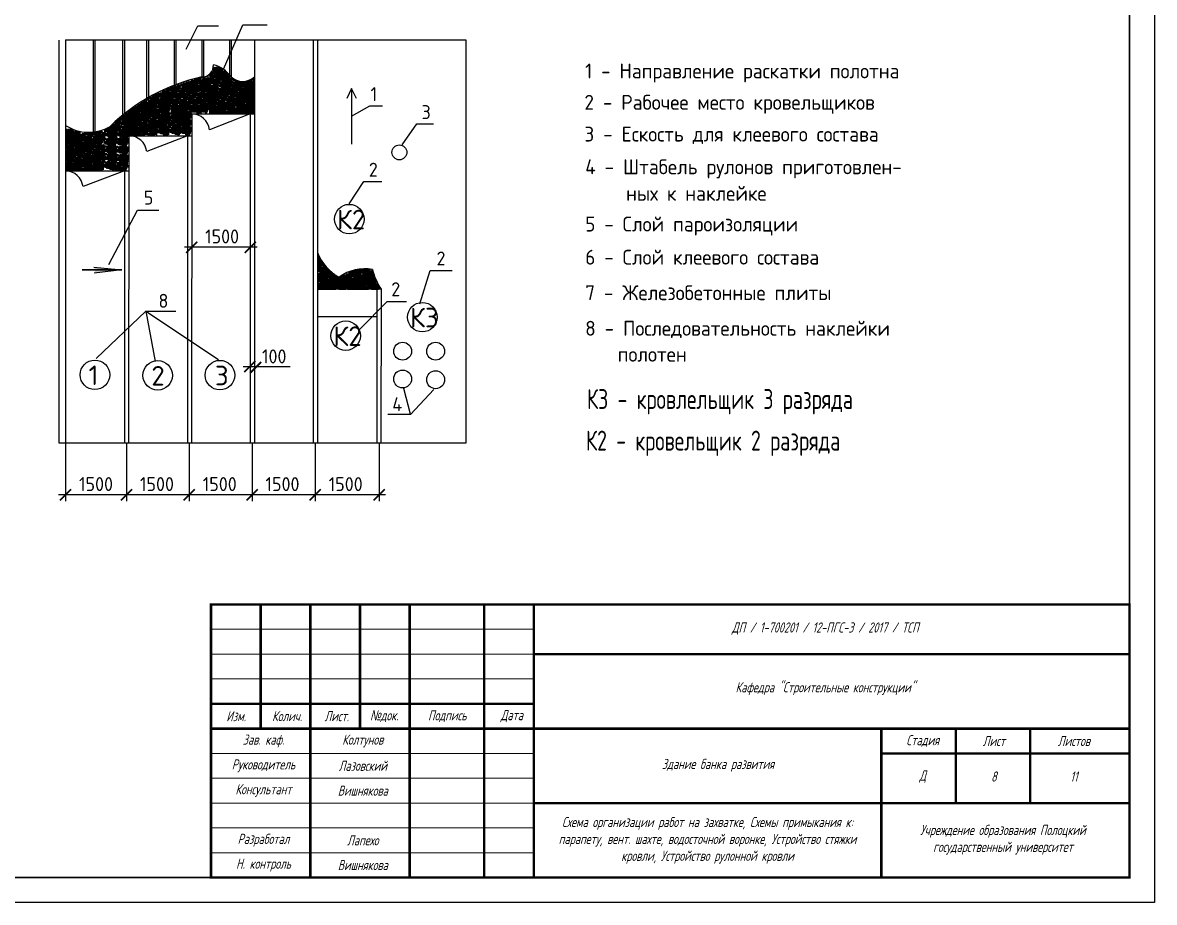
# Model space of a CAD drawing. Header units: millimetres. Extents: x 5763 to 12018931, y 39842 to 3600577.
# Drawn here: x 536422 to 582010, y 334201 to 369644 of the extents above; entities that cross this region are included whole.
import ezdxf

# ---------------------------------------------------------------- set-up
doc = ezdxf.new("R2010")
doc.units = ezdxf.units.MM
doc.linetypes.add('ACAD_ISO03W100', pattern=[30, 12, -18])
doc.linetypes.add('ACAD_ISO04W100', pattern=[30, 24, -3, 0, -3])
for name, color, linetype, lineweight in [('0.1 mm ISO', 7, 'Continuous', 9), ('0.4', 7, 'Continuous', 40), ('0.5 mm ISO', 7, 'Continuous', 50), ('МАР 0.8', 7, 'Continuous', 80), ('Оси', 7, 'ACAD_ISO04W100', 15), ('Основная', 7, 'Continuous', 30), ('Основной', 7, 'Continuous', 35)]:
    doc.layers.add(name, color=color, linetype=linetype, lineweight=lineweight)
for name, color, linetype in [('A0-07', 3, 'Continuous'), ('KONTUR', 7, 'Continuous'), ('надколонник', 7, 'Continuous'), ('Размеры', 7, 'Continuous')]:
    doc.layers.add(name, color=color, linetype=linetype)
doc.styles.add('3', font='isocpeur.ttf', dxfattribs={"height": 7})
doc.styles.get("Standard").update_dxf_attribs({"font": 'romans.shx', "width": 0.7, "oblique": 15, "height": 500})
doc.styles.add('style1', font='romans.shx', dxfattribs={"width": 0.7})

msp = doc.modelspace()

# ---------------------------------------------------------------- hatches: boundary and pattern name
h = msp.add_hatch()
h.set_pattern_fill('AR-RROOF', scale=2.25, style=0)
h.set_pattern_definition([(0, (-152279.043, 410104.92), (125.73, 57.15), [857.25, -114.3, 285.75, -57.15]), (0, (-152203.03, 410133.5), (-57.15, 76.0095), [171.45, -18.8595, 342.9, -42.8625]), (0, (-152250.47, 410153.5), (297.18, 38.2905), [457.2, -80.01, 228.6, -57.15])])
h.paths.add_polyline_path([(544647.20653, 367559.67182), (543359.8387, 367394.3341), (543339.95683, 367021.45756), (544374.95698, 367063.20434), (544545.95653, 367035.42182), (544772.61828, 367017.42192), (544878.95683, 367195.17219), (544865.45683, 367309.92219), (545061.20653, 367291.92182)])
h = msp.add_hatch()
h.set_pattern_fill('AR-RROOF', scale=2.25, style=0)
h.set_pattern_definition([(0, (-152559.35, 410379.42), (125.73, 57.15), [857.25, -114.3, 285.75, -57.15]), (0, (-152483.34, 410408), (-57.15, 76.0095), [171.45, -18.8595, 342.9, -42.8625]), (0, (-152530.778, 410428), (297.18, 38.2905), [457.2, -80.01, 228.6, -57.15])])
h.paths.add_polyline_path([(544456.61106, 367781.56884), (544066.33837, 367680.86046), (543915.95653, 367503.42182), (544094.64758, 367337.70434), (544094.64758, 367435.84192), (544492.30889, 367291.92192), (544598.64743, 367469.67219), (544784.45653, 367480.92182), (544464.302, 367778.77479)])
h = msp.add_hatch()
h.set_pattern_fill('AR-RROOF', scale=2.25, style=0)
h.set_pattern_definition([(0, (-152514.35, 410680.92), (125.73, 57.15), [857.25, -114.3, 285.75, -57.15]), (0, (-152438.34, 410709.5), (-57.15, 76.0095), [171.45, -18.8595, 342.9, -42.8625]), (0, (-152485.778, 410729.5), (297.18, 38.2905), [457.2, -80.01, 228.6, -57.15])])
h.paths.add_polyline_path([(544360.14743, 367840.92183), (544105.2429, 367873.39096), (544091.4565, 367609.48355), (544139.64758, 367586.67183), (544139.64758, 367584.42183), (544409.64743, 367593.42155), (544416.39743, 367775.67183), (544411.89743, 367827.42183), (544398.39743, 367829.67183)])
h = msp.add_hatch()
h.set_pattern_fill('AR-RROOF', scale=2.25, style=0)
h.set_pattern_definition([(0, (-154539.35, 409751.67), (125.73, 57.15), [857.25, -114.3, 285.75, -57.15]), (0, (-154463.34, 409780.25), (-57.15, 76.0095), [171.45, -18.8595, 342.9, -42.8625]), (0, (-154510.778, 409800.25), (297.18, 38.2905), [457.2, -80.01, 228.6, -57.15])])
h.paths.add_polyline_path([(542397.20653, 367048.92182), (542080.2429, 366944.14096), (542066.4565, 366680.23355), (542114.64758, 366657.42183), (542114.64758, 366655.17183), (542384.64743, 366664.17155), (542391.39743, 366846.42183), (542386.89743, 366898.17183), (542373.39743, 366900.42183)])
h = msp.add_hatch()
h.set_pattern_fill('AR-RROOF', scale=2.25, style=0)
h.set_pattern_definition([(0, (-153224.043, 409083.42), (125.73, 57.15), [857.25, -114.3, 285.75, -57.15]), (0, (-153148.03, 409112), (-57.15, 76.0095), [171.45, -18.8595, 342.9, -42.8625]), (0, (-153195.47, 409132), (297.18, 38.2905), [457.2, -80.01, 228.6, -57.15])])
h.paths.add_polyline_path([(543921.19309, 367074.06298), (542394.95683, 367071.88681), (542394.95683, 365999.95756), (543429.95698, 366041.70434), (543429.95698, 366139.84192), (543827.61828, 365995.92192), (543933.95683, 366173.67219), (543920.45683, 366288.42219), (543974.45683, 366472.92219)])
h = msp.add_hatch()
h.set_pattern_fill('AR-RROOF', scale=2.25, style=0)
h.set_pattern_definition([(0, (-153571.85, 410127.42), (125.73, 57.15), [857.25, -114.3, 285.75, -57.15]), (0, (-153495.84, 410156), (-57.15, 76.0095), [171.45, -18.8595, 342.9, -42.8625]), (0, (-153543.278, 410176), (297.18, 38.2905), [457.2, -80.01, 228.6, -57.15])])
h.paths.add_polyline_path([(543360.20653, 367372.92182), (542448.95653, 367071.42182), (543033.9565, 367055.98355), (543082.14758, 367033.17183), (543082.14758, 367030.92183), (543352.14743, 367039.92155), (543358.89743, 367222.17183), (543354.39743, 367273.92183), (543340.89743, 367276.17183)])
h = msp.add_hatch()
h.set_pattern_fill('AR-RROOF', scale=2.25, style=0)
h.set_pattern_definition([(0, (-151680.543, 409051.92), (125.73, 57.15), [857.25, -114.3, 285.75, -57.15]), (0, (-151604.53, 409080.5), (-57.15, 76.0095), [171.45, -18.8595, 342.9, -42.8625]), (0, (-151651.97, 409100.5), (297.18, 38.2905), [457.2, -80.01, 228.6, -57.15])])
h.paths.add_polyline_path([(545464.69309, 367042.56298), (543938.45683, 367040.38681), (543938.45683, 365968.45756), (544973.45698, 366010.20434), (545133.20653, 365991.42182), (545371.11828, 365964.42192), (545477.45683, 366142.17219), (545463.95683, 366256.92219), (545517.95683, 366441.42219)])
h = msp.add_hatch()
h.set_pattern_fill('AR-RROOF', scale=2.25, style=0)
h.set_pattern_definition([(0, (-151814.6, 409996.92), (125.73, 57.15), [857.25, -114.3, 285.75, -57.15]), (0, (-151738.59, 410025.5), (-57.15, 76.0095), [171.45, -18.8595, 342.9, -42.8625]), (0, (-151786.028, 410045.5), (297.18, 38.2905), [457.2, -80.01, 228.6, -57.15])])
h.paths.add_polyline_path([(545328.9565, 367256.46623), (544811.08837, 367298.36046), (544791.2065, 366925.48392), (544839.39758, 366955.20434), (544839.39758, 367053.34192), (545237.05889, 366909.42192), (545343.39743, 367087.17219), (545329.89743, 367201.92219), (545336.64743, 367253.67219)])
h = msp.add_hatch()
h.set_pattern_fill('AR-RROOF', scale=2.25, style=0)
h.set_pattern_definition([(0, (-151290.35, 410102.67), (125.73, 57.15), [857.25, -114.3, 285.75, -57.15]), (0, (-151214.34, 410131.25), (-57.15, 76.0095), [171.45, -18.8595, 342.9, -42.8625]), (0, (-151261.778, 410151.25), (297.18, 38.2905), [457.2, -80.01, 228.6, -57.15])])
h.paths.add_polyline_path([(545584.14743, 367262.67183), (545329.2429, 367295.14096), (545315.4565, 367031.23355), (545363.64758, 367008.42183), (545363.64758, 367006.17183), (545633.64743, 367015.17155), (545640.39743, 367197.42183), (545635.89743, 367249.17183), (545622.39743, 367251.42183)])
h = msp.add_hatch()
h.set_pattern_fill('AR-RROOF', scale=2.25, style=0)
h.set_pattern_definition([(0, (-151173.35, 409877.67), (125.73, 57.15), [857.25, -114.3, 285.75, -57.15]), (0, (-151097.34, 409906.25), (-57.15, 76.0095), [171.45, -18.8595, 342.9, -42.8625]), (0, (-151144.778, 409926.25), (297.18, 38.2905), [457.2, -80.01, 228.6, -57.15])])
h.paths.add_polyline_path([(545701.14743, 367037.67183), (545446.2429, 367070.14096), (545432.4565, 366806.23355), (545480.64758, 366783.42183), (545480.64758, 366781.17183), (545750.64743, 366790.17155), (545757.39743, 366972.42183), (545752.89743, 367024.17183), (545739.39743, 367026.42183)])
h = msp.add_hatch()
h.set_pattern_fill('AR-RROOF', scale=2.25, style=0)
h.set_pattern_definition([(0, (-151009.1, 410122.92), (125.73, 57.15), [857.25, -114.3, 285.75, -57.15]), (0, (-150933.09, 410151.5), (-57.15, 76.0095), [171.45, -18.8595, 342.9, -42.8625]), (0, (-150980.528, 410171.5), (297.18, 38.2905), [457.2, -80.01, 228.6, -57.15])])
h.paths.add_polyline_path([(545721.58153, 367423.54682), (545497.70653, 367291.92182), (545655.20653, 367129.92182), (545644.89758, 367028.67183), (545644.89758, 367026.42183), (545748.58153, 367034.29668), (545755.33153, 367216.54695), (545756.45653, 367262.67182), (545759.83153, 367412.29682)])
h = msp.add_hatch()
h.set_pattern_fill('AR-RROOF', scale=2.25, style=0)
h.set_pattern_definition([(0, (-155581.1, 409182.42), (125.73, 57.15), [857.25, -114.3, 285.75, -57.15]), (0, (-155505.09, 409211), (-57.15, 76.0095), [171.45, -18.8595, 342.9, -42.8625]), (0, (-155552.528, 409231), (297.18, 38.2905), [457.2, -80.01, 228.6, -57.15])])
h.paths.add_polyline_path([(540810.95653, 366171.42182), (541024.7065, 366110.98355), (541072.89758, 366088.17183), (541072.89758, 366085.92183), (541342.89743, 366094.92155), (541349.64743, 366277.17183), (541345.14743, 366328.92183), (541535.45653, 366639.42182)])
h = msp.add_hatch()
h.set_pattern_fill('AR-RROOF', scale=2.25, style=0)
h.set_pattern_definition([(0, (-155077.1, 409488.42), (125.73, 57.15), [857.25, -114.3, 285.75, -57.15]), (0, (-155001.09, 409517), (-57.15, 76.0095), [171.45, -18.8595, 342.9, -42.8625]), (0, (-155048.528, 409537), (297.18, 38.2905), [457.2, -80.01, 228.6, -57.15])])
h.paths.add_polyline_path([(542086.70653, 366911.67182), (541481.59973, 366620.62552), (541467.81333, 366356.71811), (541576.89758, 366394.17183), (541576.89758, 366391.92183), (541846.89743, 366400.92155), (541853.64743, 366583.17183), (541849.14743, 366634.92183), (542059.70653, 366722.67182)])
h = msp.add_hatch()
h.set_pattern_fill('AR-RROOF', scale=2.25, style=0)
h.set_pattern_definition([(0, (-154750.85, 409418.67), (125.73, 57.15), [857.25, -114.3, 285.75, -57.15]), (0, (-154674.84, 409447.25), (-57.15, 76.0095), [171.45, -18.8595, 342.9, -42.8625]), (0, (-154722.278, 409467.25), (297.18, 38.2905), [457.2, -80.01, 228.6, -57.15])])
h.paths.add_polyline_path([(542392.7065, 366678.21623), (541874.83837, 366720.11046), (541854.9565, 366347.23392), (541903.14758, 366376.95434), (541903.14758, 366475.09192), (542385.95653, 366245.67182), (542407.14743, 366508.92219), (542393.64743, 366623.67219), (542400.39743, 366675.42219)])
h = msp.add_hatch()
h.set_pattern_fill('AR-RROOF', scale=2.25, style=0)
h.set_pattern_definition([(0, (-151168.85, 409486.17), (125.73, 57.15), [857.25, -114.3, 285.75, -57.15]), (0, (-151092.84, 409514.75), (-57.15, 76.0095), [171.45, -18.8595, 342.9, -42.8625]), (0, (-151140.278, 409534.75), (297.18, 38.2905), [457.2, -80.01, 228.6, -57.15])])
h.paths.add_polyline_path([(545705.64743, 366646.17183), (545450.7429, 366678.64096), (545436.9565, 366414.73355), (545485.14758, 366391.92183), (545485.14758, 366389.67183), (545755.14743, 366398.67155), (545761.89743, 366580.92183), (545757.39743, 366632.67183), (545743.89743, 366634.92183)])
h = msp.add_hatch()
h.set_pattern_fill('AR-RROOF', scale=2.25, style=0)
h.set_pattern_definition([(0, (-151164.35, 409657.17), (125.73, 57.15), [857.25, -114.3, 285.75, -57.15]), (0, (-151088.34, 409685.75), (-57.15, 76.0095), [171.45, -18.8595, 342.9, -42.8625]), (0, (-151135.778, 409705.75), (297.18, 38.2905), [457.2, -80.01, 228.6, -57.15])])
h.paths.add_polyline_path([(545710.14743, 366817.17183), (545455.2429, 366849.64096), (545441.4565, 366585.73355), (545489.64758, 366562.92183), (545489.64758, 366560.67183), (545759.64743, 366569.67155), (545766.39743, 366751.92183), (545761.89743, 366803.67183), (545748.39743, 366805.92183)])
h = msp.add_hatch()
h.set_pattern_fill('AR-RROOF', scale=2.25, style=0)
h.set_pattern_definition([(0, (-156089.6, 408833.67), (125.73, 57.15), [857.25, -114.3, 285.75, -57.15]), (0, (-156013.59, 408862.25), (-57.15, 76.0095), [171.45, -18.8595, 342.9, -42.8625]), (0, (-156061.028, 408882.25), (297.18, 38.2905), [457.2, -80.01, 228.6, -57.15])])
h.paths.add_polyline_path([(540792.95653, 366146.67182), (540513.95653, 365939.67182), (540516.2065, 365762.23355), (540564.39758, 365739.42183), (540564.39758, 365737.17183), (540834.39743, 365746.17155), (540841.14743, 365928.42183), (540772.70653, 366085.92182), (540823.14743, 365982.42183)])
h = msp.add_hatch()
h.set_pattern_fill('AR-RROOF', scale=2.25, style=0)
h.set_pattern_definition([(0, (-154819.293, 408174.42), (125.73, 57.15), [857.25, -114.3, 285.75, -57.15]), (0, (-154743.28, 408203), (-57.15, 76.0095), [171.45, -18.8595, 342.9, -42.8625]), (0, (-154790.72, 408223), (297.18, 38.2905), [457.2, -80.01, 228.6, -57.15])])
h.paths.add_polyline_path([(542325.94309, 366165.06298), (540799.70683, 366162.88681), (540799.70683, 365090.95756), (541834.70698, 365132.70434), (541834.70698, 365230.84192), (542232.36828, 365086.92192), (542338.70683, 365264.67219), (542325.20683, 365379.42219), (542379.20683, 365563.92219)])
h = msp.add_hatch()
h.set_pattern_fill('AR-RROOF', scale=2.25, style=0)
h.set_pattern_definition([(0, (-155374.1, 409141.92), (125.73, 57.15), [857.25, -114.3, 285.75, -57.15]), (0, (-155298.09, 409170.5), (-57.15, 76.0095), [171.45, -18.8595, 342.9, -42.8625]), (0, (-155345.528, 409190.5), (297.18, 38.2905), [457.2, -80.01, 228.6, -57.15])])
h.paths.add_polyline_path([(541769.4565, 366401.46623), (541251.58837, 366443.36046), (541231.7065, 366070.48392), (541279.89758, 366100.20434), (541279.89758, 366198.34192), (541677.55889, 366054.42192), (541783.89743, 366232.17219), (541770.39743, 366346.92219), (541777.14743, 366398.67219)])
h = msp.add_hatch()
h.set_pattern_fill('AR-RROOF', scale=2.25, style=0)
h.set_pattern_definition([(0, (-154845.35, 409159.92), (125.73, 57.15), [857.25, -114.3, 285.75, -57.15]), (0, (-154769.34, 409188.5), (-57.15, 76.0095), [171.45, -18.8595, 342.9, -42.8625]), (0, (-154816.778, 409208.5), (297.18, 38.2905), [457.2, -80.01, 228.6, -57.15])])
h.paths.add_polyline_path([(542298.2065, 366419.46623), (541780.33837, 366461.36046), (541760.4565, 366088.48392), (541808.64758, 366118.20434), (541808.64758, 366216.34192), (542206.30889, 366072.42192), (542388.20653, 366148.92182), (542299.14743, 366364.92219), (542305.89743, 366416.67219)])
h = msp.add_hatch()
h.set_pattern_fill('AR-RROOF', scale=2.25, style=0)
h.set_pattern_definition([(0, (-153466.1, 409040.67), (125.73, 57.15), [857.25, -114.3, 285.75, -57.15]), (0, (-153390.09, 409069.25), (-57.15, 76.0095), [171.45, -18.8595, 342.9, -42.8625]), (0, (-153437.528, 409089.25), (297.18, 38.2905), [457.2, -80.01, 228.6, -57.15])])
h.paths.add_polyline_path([(543677.4565, 366300.21623), (543159.58837, 366342.11046), (543139.7065, 365969.23392), (543187.89758, 365998.95434), (543187.89758, 366097.09192), (543585.55889, 365953.17192), (543691.89743, 366130.92219), (543678.39743, 366245.67219), (543685.14743, 366297.42219)])
h = msp.add_hatch()
h.set_pattern_fill('AR-RROOF', scale=2.25, style=0)
h.set_pattern_definition([(0, (-151175.6, 409065.42), (125.73, 57.15), [857.25, -114.3, 285.75, -57.15]), (0, (-151099.59, 409094), (-57.15, 76.0095), [171.45, -18.8595, 342.9, -42.8625]), (0, (-151147.028, 409114), (297.18, 38.2905), [457.2, -80.01, 228.6, -57.15])])
h.paths.add_polyline_path([(545698.89743, 366225.42183), (545443.9929, 366257.89096), (545430.2065, 365993.98355), (545478.39758, 365971.17183), (545478.39758, 365968.92183), (545748.39743, 365977.92155), (545755.14743, 366160.17183), (545750.64743, 366211.92183), (545737.14743, 366214.17183)])
h = msp.add_hatch()
h.set_pattern_fill('AR-RROOF', scale=2.25, style=0)
h.set_pattern_definition([(0, (-151171.1, 409256.67), (125.73, 57.15), [857.25, -114.3, 285.75, -57.15]), (0, (-151095.09, 409285.25), (-57.15, 76.0095), [171.45, -18.8595, 342.9, -42.8625]), (0, (-151142.528, 409305.25), (297.18, 38.2905), [457.2, -80.01, 228.6, -57.15])])
h.paths.add_polyline_path([(545703.39743, 366416.67183), (545448.4929, 366449.14096), (545434.7065, 366185.23355), (545482.89758, 366162.42183), (545482.89758, 366160.17183), (545752.89743, 366169.17155), (545759.64743, 366351.42183), (545755.14743, 366403.17183), (545741.64743, 366405.42183)])
h = msp.add_hatch()
h.set_pattern_fill('AR-RROOF', scale=2.25, style=0)
h.set_pattern_definition([(0, (-156589.1, 408397.17), (125.73, 57.15), [857.25, -114.3, 285.75, -57.15]), (0, (-156513.09, 408425.75), (-57.15, 76.0095), [171.45, -18.8595, 342.9, -42.8625]), (0, (-156560.528, 408445.75), (297.18, 38.2905), [457.2, -80.01, 228.6, -57.15])])
h.paths.add_polyline_path([(540331.70653, 365797.92182), (539994.20653, 365496.42182), (540016.7065, 365325.73355), (540064.89758, 365302.92183), (540064.89758, 365300.67183), (540334.89743, 365309.67155), (540341.64743, 365491.92183), (540337.14743, 365543.67183), (540323.64743, 365545.92183)])
h = msp.add_hatch()
h.set_pattern_fill('AR-RROOF', scale=2.25, style=0)
h.set_pattern_definition([(0, (-156285.35, 408496.17), (125.73, 57.15), [857.25, -114.3, 285.75, -57.15]), (0, (-156209.34, 408524.75), (-57.15, 76.0095), [171.45, -18.8595, 342.9, -42.8625]), (0, (-156256.778, 408544.75), (297.18, 38.2905), [457.2, -80.01, 228.6, -57.15])])
h.paths.add_polyline_path([(540529.70653, 365955.42182), (540340.33837, 365797.61046), (540320.4565, 365424.73392), (540368.64758, 365454.45434), (540368.64758, 365552.59192), (540766.30889, 365408.67192), (540872.64743, 365586.42219), (540859.14743, 365701.17219), (540865.89743, 365752.92219)])
h = msp.add_hatch()
h.set_pattern_fill('AR-RROOF', scale=2.25, style=0)
h.set_pattern_definition([(0, (-154321.1, 408462.42), (125.73, 57.15), [857.25, -114.3, 285.75, -57.15]), (0, (-154245.09, 408491), (-57.15, 76.0095), [171.45, -18.8595, 342.9, -42.8625]), (0, (-154292.528, 408511), (297.18, 38.2905), [457.2, -80.01, 228.6, -57.15])])
h.paths.add_polyline_path([(542822.4565, 365721.96623), (542304.58837, 365763.86046), (542284.7065, 365390.98392), (542332.89758, 365420.70434), (542332.89758, 365518.84192), (542730.55889, 365374.92192), (542836.89743, 365552.67219), (542823.39743, 365667.42219), (542830.14743, 365719.17219)])
h = msp.add_hatch()
h.set_pattern_fill('AR-RROOF', scale=2.25, style=0)
h.set_pattern_definition([(0, (-154307.6, 408734.67), (125.73, 57.15), [857.25, -114.3, 285.75, -57.15]), (0, (-154231.59, 408763.25), (-57.15, 76.0095), [171.45, -18.8595, 342.9, -42.8625]), (0, (-154279.028, 408783.25), (297.18, 38.2905), [457.2, -80.01, 228.6, -57.15])])
h.paths.add_polyline_path([(542835.9565, 365994.21623), (542318.08837, 366036.11046), (542298.2065, 365663.23392), (542346.39758, 365692.95434), (542346.39758, 365791.09192), (542744.05889, 365647.17192), (542850.39743, 365824.92219), (542836.89743, 365939.67219), (542843.64743, 365991.42219)])
h = msp.add_hatch()
h.set_pattern_fill('AR-RROOF', scale=2.25, style=0)
h.set_pattern_definition([(0, (-153931.85, 408743.67), (125.73, 57.15), [857.25, -114.3, 285.75, -57.15]), (0, (-153855.84, 408772.25), (-57.15, 76.0095), [171.45, -18.8595, 342.9, -42.8625]), (0, (-153903.278, 408792.25), (297.18, 38.2905), [457.2, -80.01, 228.6, -57.15])])
h.paths.add_polyline_path([(543211.7065, 366003.21623), (542693.83837, 366045.11046), (542673.9565, 365672.23392), (542722.14758, 365701.95434), (542722.14758, 365800.09192), (543119.80889, 365656.17192), (543226.14743, 365833.92219), (543212.64743, 365948.67219), (543219.39743, 366000.42219)])
h = msp.add_hatch()
h.set_pattern_fill('AR-RROOF', scale=2.25, style=0)
h.set_pattern_definition([(0, (-153931.85, 408457.92), (125.73, 57.15), [857.25, -114.3, 285.75, -57.15]), (0, (-153855.84, 408486.5), (-57.15, 76.0095), [171.45, -18.8595, 342.9, -42.8625]), (0, (-153903.278, 408506.5), (297.18, 38.2905), [457.2, -80.01, 228.6, -57.15])])
h.paths.add_polyline_path([(543211.7065, 365717.46623), (542693.83837, 365759.36046), (542673.9565, 365386.48392), (542722.14758, 365416.20434), (542722.14758, 365514.34192), (543119.80889, 365370.42192), (543226.14743, 365548.17219), (543212.64743, 365662.92219), (543219.39743, 365714.67219)])
h = msp.add_hatch()
h.set_pattern_fill('AR-RROOF', scale=2.25, style=0)
h.set_pattern_definition([(0, (-158456.6, 408192.42), (125.73, 57.15), [857.25, -114.3, 285.75, -57.15]), (0, (-158380.59, 408221), (-57.15, 76.0095), [171.45, -18.8595, 342.9, -42.8625]), (0, (-158428.028, 408241), (297.18, 38.2905), [457.2, -80.01, 228.6, -57.15])])
h.paths.add_polyline_path([(538417.89743, 365352.42183), (538162.9929, 365384.89096), (538149.2065, 365120.98355), (538197.39758, 365098.17183), (538197.39758, 365095.92183), (538467.39743, 365104.92155), (538474.14743, 365287.17183), (538469.64743, 365338.92183), (538456.14743, 365341.17183)])
h = msp.add_hatch()
h.set_pattern_fill('AR-RROOF', scale=2.25, style=0)
h.set_pattern_definition([(0, (-157463.043, 407821.17), (125.73, 57.15), [857.25, -114.3, 285.75, -57.15]), (0, (-157387.03, 407849.75), (-57.15, 76.0095), [171.45, -18.8595, 342.9, -42.8625]), (0, (-157434.47, 407869.75), (297.18, 38.2905), [457.2, -80.01, 228.6, -57.15])])
h.paths.add_polyline_path([(539613.95653, 365262.42182), (538175.8387, 365110.5841), (538155.95683, 364737.70756), (539168.45653, 364749.42182), (539348.45653, 364744.92182), (539588.61828, 364733.67192), (539694.95683, 364911.42219), (539681.45683, 365026.17219), (539735.45683, 365210.67219)])
h = msp.add_hatch()
h.set_pattern_fill('AR-RROOF', scale=2.25, style=0)
h.set_pattern_definition([(0, (-158175.35, 408111.42), (125.73, 57.15), [857.25, -114.3, 285.75, -57.15]), (0, (-158099.34, 408140), (-57.15, 76.0095), [171.45, -18.8595, 342.9, -42.8625]), (0, (-158146.778, 408160), (297.18, 38.2905), [457.2, -80.01, 228.6, -57.15])])
h.paths.add_polyline_path([(538699.14743, 365271.42183), (538444.2429, 365303.89096), (538430.4565, 365039.98355), (538478.64758, 365017.17183), (538478.64758, 365014.92183), (538748.64743, 365023.92155), (538755.39743, 365206.17183), (538750.89743, 365257.92183), (538737.39743, 365260.17183)])
h = msp.add_hatch()
h.set_pattern_fill('AR-RROOF', scale=2.25, style=0)
h.set_pattern_definition([(0, (-156913.1, 408041.67), (125.73, 57.15), [857.25, -114.3, 285.75, -57.15]), (0, (-156837.09, 408070.25), (-57.15, 76.0095), [171.45, -18.8595, 342.9, -42.8625]), (0, (-156884.528, 408090.25), (297.18, 38.2905), [457.2, -80.01, 228.6, -57.15])])
h.paths.add_polyline_path([(540003.20653, 365471.67182), (539712.58837, 365343.11046), (539692.7065, 364970.23392), (539740.89758, 364999.95434), (539740.89758, 365098.09192), (540138.55889, 364954.17192), (540244.89743, 365131.92219), (540231.39743, 365246.67219), (540238.14743, 365298.42219)])
h = msp.add_hatch()
h.set_pattern_fill('AR-RROOF', scale=2.25, style=0)
h.set_pattern_definition([(0, (-156424.85, 408048.42), (125.73, 57.15), [857.25, -114.3, 285.75, -57.15]), (0, (-156348.84, 408077), (-57.15, 76.0095), [171.45, -18.8595, 342.9, -42.8625]), (0, (-156396.278, 408097), (297.18, 38.2905), [457.2, -80.01, 228.6, -57.15])])
h.paths.add_polyline_path([(540718.7065, 365307.96623), (540200.83837, 365349.86046), (540180.9565, 364976.98392), (540229.14758, 365006.70434), (540229.14758, 365104.84192), (540626.80889, 364960.92192), (540733.14743, 365138.67219), (540719.64743, 365253.42219), (540726.39743, 365305.17219)])
h = msp.add_hatch()
h.set_pattern_fill('AR-RROOF', scale=2.25, style=0)
h.set_pattern_definition([(0, (-156285.35, 408201.42), (125.73, 57.15), [857.25, -114.3, 285.75, -57.15]), (0, (-156209.34, 408230), (-57.15, 76.0095), [171.45, -18.8595, 342.9, -42.8625]), (0, (-156256.778, 408250), (297.18, 38.2905), [457.2, -80.01, 228.6, -57.15])])
h.paths.add_polyline_path([(540858.2065, 365460.96623), (540340.33837, 365502.86046), (540320.4565, 365129.98392), (540368.64758, 365159.70434), (540368.64758, 365257.84192), (540766.30889, 365113.92192), (540872.64743, 365291.67219), (540859.14743, 365406.42219), (540865.89743, 365458.17219)])
h = msp.add_hatch()
h.set_pattern_fill('AR-RROOF', scale=2.25, style=0)
h.set_pattern_definition([(0, (-154330.1, 408181.17), (125.73, 57.15), [857.25, -114.3, 285.75, -57.15]), (0, (-154254.09, 408209.75), (-57.15, 76.0095), [171.45, -18.8595, 342.9, -42.8625]), (0, (-154301.528, 408229.75), (297.18, 38.2905), [457.2, -80.01, 228.6, -57.15])])
h.paths.add_polyline_path([(542813.4565, 365440.71623), (542295.58837, 365482.61046), (542275.7065, 365109.73392), (542323.89758, 365139.45434), (542323.89758, 365237.59192), (542721.55889, 365093.67192), (542827.89743, 365271.42219), (542814.39743, 365386.17219), (542821.14743, 365437.92219)])
h = msp.add_hatch()
h.set_pattern_fill('AR-RROOF', scale=2.25, style=0)
h.set_pattern_definition([(0, (-153922.85, 408176.67), (125.73, 57.15), [857.25, -114.3, 285.75, -57.15]), (0, (-153846.84, 408205.25), (-57.15, 76.0095), [171.45, -18.8595, 342.9, -42.8625]), (0, (-153894.278, 408225.25), (297.18, 38.2905), [457.2, -80.01, 228.6, -57.15])])
h.paths.add_polyline_path([(543220.7065, 365436.21623), (542702.83837, 365478.11046), (542682.9565, 365105.23392), (542731.14758, 365134.95434), (542731.14758, 365233.09192), (543128.80889, 365089.17192), (543235.14743, 365266.92219), (543221.64743, 365381.67219), (543228.39743, 365433.42219)])
h = msp.add_hatch()
h.set_pattern_fill('AR-RROOF', scale=2.25, style=0)
h.set_pattern_definition([(0, (-157467.543, 406759.17), (125.73, 57.15), [857.25, -114.3, 285.75, -57.15]), (0, (-157391.53, 406787.75), (-57.15, 76.0095), [171.45, -18.8595, 342.9, -42.8625]), (0, (-157438.97, 406807.75), (297.18, 38.2905), [457.2, -80.01, 228.6, -57.15])])
h.paths.add_polyline_path([(539677.69309, 364749.81298), (538151.45683, 364747.63681), (538151.45683, 363675.70756), (539186.45698, 363717.45434), (539323.70653, 363696.42182), (539584.11828, 363671.67192), (539690.45683, 363849.42219), (539676.95683, 363964.17219), (539730.95683, 364148.67219)])
h = msp.add_hatch()
h.set_pattern_fill('AR-RROOF', scale=2.25, style=0)
h.set_pattern_definition([(0, (-156935.6, 407715.42), (125.73, 57.15), [857.25, -114.3, 285.75, -57.15]), (0, (-156859.59, 407744), (-57.15, 76.0095), [171.45, -18.8595, 342.9, -42.8625]), (0, (-156907.028, 407764), (297.18, 38.2905), [457.2, -80.01, 228.6, -57.15])])
h.paths.add_polyline_path([(540207.9565, 364974.96623), (539690.08837, 365016.86046), (539670.2065, 364643.98392), (539718.39758, 364673.70434), (539718.39758, 364771.84192), (540116.05889, 364627.92192), (540222.39743, 364805.67219), (540208.89743, 364920.42219), (540215.64743, 364972.17219)])
h = msp.add_hatch()
h.set_pattern_fill('AR-RROOF', scale=2.25, style=0)
h.set_pattern_definition([(0, (-156474.35, 407719.92), (125.73, 57.15), [857.25, -114.3, 285.75, -57.15]), (0, (-156398.34, 407748.5), (-57.15, 76.0095), [171.45, -18.8595, 342.9, -42.8625]), (0, (-156445.778, 407768.5), (297.18, 38.2905), [457.2, -80.01, 228.6, -57.15])])
h.paths.add_polyline_path([(540669.2065, 364979.46623), (540151.33837, 365021.36046), (540131.4565, 364648.48392), (540179.64758, 364678.20434), (540179.64758, 364776.34192), (540577.30889, 364632.42192), (540683.64743, 364810.17219), (540670.14743, 364924.92219), (540676.89743, 364976.67219)])
h = msp.add_hatch()
h.set_pattern_fill('AR-RROOF', scale=2.25, style=0)
h.set_pattern_definition([(0, (-156926.6, 407404.92), (125.73, 57.15), [857.25, -114.3, 285.75, -57.15]), (0, (-156850.59, 407433.5), (-57.15, 76.0095), [171.45, -18.8595, 342.9, -42.8625]), (0, (-156898.028, 407453.5), (297.18, 38.2905), [457.2, -80.01, 228.6, -57.15])])
h.paths.add_polyline_path([(540216.9565, 364664.46623), (539699.08837, 364706.36046), (539679.2065, 364333.48392), (539727.39758, 364363.20434), (539727.39758, 364461.34192), (540125.05889, 364317.42192), (540231.39743, 364495.17219), (540217.89743, 364609.92219), (540224.64743, 364661.67219)])
h = msp.add_hatch()
h.set_pattern_fill('AR-RROOF', scale=2.25, style=0)
h.set_pattern_definition([(0, (-156913.1, 407092.17), (125.73, 57.15), [857.25, -114.3, 285.75, -57.15]), (0, (-156837.09, 407120.75), (-57.15, 76.0095), [171.45, -18.8595, 342.9, -42.8625]), (0, (-156884.528, 407140.75), (297.18, 38.2905), [457.2, -80.01, 228.6, -57.15])])
h.paths.add_polyline_path([(540230.4565, 364351.71623), (539712.58837, 364393.61046), (539692.7065, 364020.73392), (539740.89758, 364050.45434), (539740.89758, 364148.59192), (540138.55889, 364004.67192), (540244.89743, 364182.42219), (540231.39743, 364297.17219), (540238.14743, 364348.92219)])
h = msp.add_hatch()
h.set_pattern_fill('AR-RROOF', scale=2.25, style=0)
h.set_pattern_definition([(0, (-156456.35, 407389.17), (125.73, 57.15), [857.25, -114.3, 285.75, -57.15]), (0, (-156380.34, 407417.75), (-57.15, 76.0095), [171.45, -18.8595, 342.9, -42.8625]), (0, (-156427.778, 407437.75), (297.18, 38.2905), [457.2, -80.01, 228.6, -57.15])])
h.paths.add_polyline_path([(540687.2065, 364648.71623), (540169.33837, 364690.61046), (540149.4565, 364317.73392), (540197.64758, 364347.45434), (540197.64758, 364445.59192), (540595.30889, 364301.67192), (540701.64743, 364479.42219), (540688.14743, 364594.17219), (540694.89743, 364645.92219)])
h = msp.add_hatch()
h.set_pattern_fill('AR-RROOF', scale=2.25, style=0)
h.set_pattern_definition([(0, (-156442.85, 407058.42), (125.73, 57.15), [857.25, -114.3, 285.75, -57.15]), (0, (-156366.84, 407087), (-57.15, 76.0095), [171.45, -18.8595, 342.9, -42.8625]), (0, (-156414.278, 407107), (297.18, 38.2905), [457.2, -80.01, 228.6, -57.15])])
h.paths.add_polyline_path([(540700.7065, 364317.96623), (540182.83837, 364359.86046), (540162.9565, 363986.98392), (540211.14758, 364016.70434), (540211.14758, 364114.84192), (540608.80889, 363970.92192), (540715.14743, 364148.67219), (540701.64743, 364263.42219), (540708.39743, 364315.17219)])
h = msp.add_hatch()
h.set_pattern_fill('AR-RROOF', scale=2.25, style=0)
h.set_pattern_definition([(0, (-156962.6, 406774.92), (125.73, 57.15), [857.25, -114.3, 285.75, -57.15]), (0, (-156886.59, 406803.5), (-57.15, 76.0095), [171.45, -18.8595, 342.9, -42.8625]), (0, (-156934.028, 406823.5), (297.18, 38.2905), [457.2, -80.01, 228.6, -57.15])])
h.paths.add_polyline_path([(540180.9565, 364034.46623), (539663.08837, 364076.36046), (539643.2065, 363703.48392), (539691.39758, 363733.20434), (539691.39758, 363831.34192), (540089.05889, 363687.42192), (540195.39743, 363865.17219), (540181.89743, 363979.92219), (540188.64743, 364031.67219)])
h = msp.add_hatch()
h.set_pattern_fill('AR-RROOF', scale=2.25, style=0)
h.set_pattern_definition([(0, (-156487.85, 406756.92), (125.73, 57.15), [857.25, -114.3, 285.75, -57.15]), (0, (-156411.84, 406785.5), (-57.15, 76.0095), [171.45, -18.8595, 342.9, -42.8625]), (0, (-156459.278, 406805.5), (297.18, 38.2905), [457.2, -80.01, 228.6, -57.15])])
h.paths.add_polyline_path([(540655.7065, 364016.46623), (540137.83837, 364058.36046), (540117.9565, 363685.48392), (540166.14758, 363715.20434), (540315.95653, 363696.42182), (540563.80889, 363669.42192), (540670.14743, 363847.17219), (540656.64743, 363961.92219), (540663.39743, 364013.67219)])
h = msp.add_hatch()
h.set_pattern_fill('AR-RROOF', scale=2.25, style=0)
h.set_pattern_definition([(0, (-148311.35, 401997.047), (125.73, 57.15), [857.25, -114.3, 285.75, -57.15]), (0, (-148235.34, 402025.62), (-57.15, 76.0095), [171.45, -18.8595, 342.9, -42.8625]), (0, (-148282.778, 402045.624), (297.18, 38.2905), [457.2, -80.01, 228.6, -57.15])])
h.paths.add_polyline_path([(548547.9088, 359895.68725), (548294.45653, 360379.92182), (548294.4565, 358925.60865), (548342.64758, 358902.79692), (548342.64758, 358900.54692), (550866.20952, 358906.27012), (549171.95653, 359385.42182), (548926.82695, 359548.90961), (548913.32695, 359551.15961)])
h = msp.add_hatch()
h.set_pattern_fill('AR-RROOF', scale=2.25, style=0)
h.set_pattern_definition([(0, (-146608.1, 402324.42), (125.73, 57.15), [857.25, -114.3, 285.75, -57.15]), (0, (-146532.09, 402353), (-57.15, 76.0095), [171.45, -18.8595, 342.9, -42.8625]), (0, (-146579.528, 402373), (297.18, 38.2905), [457.2, -80.01, 228.6, -57.15])])
h.paths.add_polyline_path([(549810.11462, 359685.33173), (549171.95653, 359385.42182), (549952.70653, 359164.92182), (550866.2012, 358900.54691), (550655.92786, 359280.55058), (550515.20653, 359691.42182), (550355.03646, 359716.86606), (550343.24502, 359718.10611), (550327.25047, 359719.65145)])
at = {"layer": 'надколонник', "linetype": 'ACAD_ISO03W100'}
h = msp.add_hatch(color=0, dxfattribs=at)
h.paths.add_polyline_path([(539291.51857, 359792.50536), (539345.47168, 359684.66922), (539343.4468, 359678.34875), (540419.40016, 359678.34875)])
h.paths.add_polyline_path([(540419.40016, 359678.34875), (539343.4468, 359678.34875), (539303.87261, 359554.82178)])
msp.add_hatch(color=0, dxfattribs=at).paths.add_polyline_path([(540419.40016, 359678.34875), (539343.4468, 359678.34875), (539303.87261, 359554.82178)])

# ---------------------------------------------------------------- linework, layer by layer
at = {"ltscale": 150}
msp.add_line((581010.23619, 346201.2019), (581010.23619, 392681.2019), dxfattribs=at)
at = {"color": 0, "linetype": 'ByBlock', "const_width": 67.5}
for points in [[(543004.52705, 360370.72635), (543454.52705, 360820.72635)], [(543454.52705, 360820.72635), (543004.52705, 360370.72635)], [(545367.20665, 360370.03667), (545817.20665, 360820.03667)], [(545817.20665, 360820.03667), (545367.20665, 360370.03667)], [(545800.57139, 356011.78675), (545350.57139, 355561.78675)], [(546030.07139, 355971.28675), (545580.07139, 355521.28675)], [(537926.45653, 350394.86858), (538376.45653, 350844.86858)], [(538376.45653, 350844.86858), (537926.45653, 350394.86858)], [(537926.45653, 350394.86858), (538376.45653, 350844.86858)], [(538376.45653, 350844.86858), (537926.45653, 350394.86858)], [(540381.20653, 350394.86858), (540831.20653, 350844.86858)], [(540831.20653, 350844.86858), (540381.20653, 350394.86858)], [(542910.20653, 350394.86858), (543360.20653, 350844.86858)], [(543360.20653, 350844.86858), (542910.20653, 350394.86858)], [(545436.95653, 350394.86858), (545886.95653, 350844.86858)], [(545886.95653, 350844.86858), (545436.95653, 350394.86858)], [(547986.20653, 350394.86858), (548436.20653, 350844.86858)], [(548436.20653, 350844.86858), (547986.20653, 350394.86858)], [(550557.95653, 350394.86858), (551007.95653, 350844.86858)], [(551007.95653, 350844.86858), (550557.95653, 350394.86858)]]:
    msp.add_lwpolyline(points, dxfattribs=at)
at = {"layer": '0.1 mm ISO'}
for p, q in [((557010.23619, 345201.2019), (544010.23619, 345201.2019)), ((557010.23619, 344201.2019), (544010.23619, 344201.2019)), ((557010.23619, 343201.2019), (544010.23619, 343201.2019)), ((557010.23619, 340201.2019), (544010.23619, 340201.2019)), ((557010.23619, 339201.2019), (544010.23619, 339201.2019)), ((557010.23619, 338201.2019), (544010.23619, 338201.2019)), ((557010.23619, 337201.2019), (544010.23619, 337201.2019)), ((557010.23619, 336201.2019), (544010.23619, 336201.2019))]:
    msp.add_line(p, q, dxfattribs=at)
at = {"layer": '0.5 mm ISO', "const_width": 100}
for points in [[(544010.23619, 346201.2019), (544010.23619, 335201.2019), (581010.23619, 335201.2019), (581010.23619, 346201.2019), (544010.23619, 346201.2019)], [(546010.23619, 346201.2019), (546010.23619, 341201.2019)], [(548010.23619, 346201.2019), (548010.23619, 335201.2019)], [(550010.23619, 346201.2019), (550010.23619, 341201.2019)], [(552010.23619, 346201.2019), (552010.23619, 335201.2019)], [(555010.23619, 346201.2019), (555010.23619, 335201.2019)], [(557010.23619, 346201.2019), (557010.23619, 335201.2019)], [(557010.23619, 344201.2019), (581010.23619, 344201.2019)], [(544010.23619, 342201.2019), (557010.23619, 342201.2019)], [(544010.23619, 341201.2019), (557010.23619, 341201.2019)], [(557010.23619, 341201.2019), (581010.23619, 341201.2019)], [(571010.23619, 341201.2019), (571010.23619, 335201.2019)], [(574010.23619, 341201.2019), (574010.23619, 338201.2019)], [(577010.23619, 341201.2019), (577010.23619, 338201.2019)], [(571010.23619, 340201.2019), (581010.23619, 340201.2019)], [(557010.23619, 338201.2019), (581010.23619, 338201.2019)]]:
    msp.add_lwpolyline(points, dxfattribs=at)
at = {"layer": 'A0-07', "color": 0}
for p, q in [((539291.51857, 359792.50536), (540419.40016, 359678.34875)), ((540419.40016, 359678.34875), (539303.87261, 359554.82178))]:
    msp.add_line(p, q, dxfattribs=at)
at = {"layer": 'KONTUR'}
for p, q in [((582010.23619, 453001.2019), (582010.23619, 334201.2019)), ((582010.23619, 334201.2019), (413810.23619, 334201.2019))]:
    msp.add_line(p, q, dxfattribs=at)
at = {"layer": 'МАР 0.8', "color": 7, "lineweight": 25}
for centre in [(549579.57591, 361727.75069), (552522.57591, 357776.75069), (549436.00507, 357029.47433), (539333.07591, 355454.75069), (541862.07591, 355432.25069), (544368.57591, 355443.50069)]:
    msp.add_circle(centre, 594.36949, dxfattribs=at)
at = {"layer": 'Оси', "color": 0, "linetype": 'ByBlock', "lineweight": 25, "ltscale": 100}
for p, q in [((543009.20653, 368581.17182), (543481.70653, 369510.42182)), ((543481.70653, 369510.42182), (544316.45653, 369510.42182)), ((544506.33445, 367764.34902), (545290.70653, 369557.67182)), ((545290.70653, 369557.67182), (546267.20653, 369557.67182)), ((537881.24783, 368940.92602), (537881.24783, 352714.17182)), ((538151.45653, 368952.42182), (538151.45653, 352714.17182)), ((538151.45653, 368952.42182), (545758.70653, 368952.42182)), ((538151.45653, 368952.42182), (539262.95653, 368952.42182)), ((539262.95653, 368952.42182), (539262.95653, 365236.24158)), ((539262.95653, 368952.42182), (540374.45653, 368952.42182)), ((539332.70611, 368952.42209), (539332.70611, 365245.30893)), ((540374.45653, 368952.42182), (541485.95653, 368952.42182)), ((540450.95611, 368952.42209), (540450.95611, 365914.4247)), ((540520.70568, 368952.42237), (540520.70568, 365970.43072)), ((540520.70611, 368952.42209), (540520.70568, 365970.43072)), ((541416.20653, 368952.42182), (541416.20653, 366583.66209)), ((541485.95653, 368952.42182), (542597.45653, 368952.42182)), ((541485.95653, 368952.42182), (541485.95653, 366624.05544)), ((541485.95653, 368952.42182), (541485.95653, 366624.05544)), ((542527.70653, 368952.42182), (542527.70653, 367120.78694)), ((542597.45653, 368952.42182), (542597.45633, 367147.46645)), ((542597.45653, 368952.42182), (543708.95653, 368952.42182)), ((543639.20653, 368952.42182), (543639.20653, 367458.42182)), ((543708.95653, 368952.42182), (544820.45653, 368952.42182)), ((543708.95653, 368952.42182), (543708.95653, 367462.19161)), ((544750.70653, 368952.42182), (544750.70653, 367546.90369)), ((544820.45653, 368952.42182), (544820.45632, 367458.42209)), ((544820.45653, 368952.42182), (554281.70653, 368952.42182)), ((545758.70653, 368952.42182), (545758.70653, 352714.17182)), ((548127.95665, 368952.42182), (548127.95665, 352714.17182)), ((548294.45653, 368952.42182), (548294.45653, 352714.17182)), ((554281.70653, 353226.92602), (554281.70653, 368940.92602)), ((549666.95653, 366992.67182), (549480.20653, 366592.17182)), ((549666.95653, 366992.67182), (549666.95653, 364751.67182)), ((549873.95653, 366592.17182), (549666.95653, 366992.67182)), ((549666.95653, 365872.17182), (550409.45653, 366286.17182)), ((550409.45653, 366286.17182), (550911.20653, 366286.17182)), ((543234.0027, 365964.42182), (543222.95653, 352714.17182)), ((543234.0027, 365964.42182), (545592.20665, 365964.42182)), ((543234.0027, 365964.42182), (545758.70653, 365964.42182)), ((545592.20665, 365964.42182), (543942.7527, 365329.92182)), ((545592.20665, 365964.42182), (545592.20665, 352714.17182)), ((551709.95653, 364726.92182), (552301.70653, 365568.42182)), ((552301.70653, 365568.42182), (552974.45653, 365568.42182)), ((540705.19568, 365086.92182), (540687.20653, 352714.17182)), ((540705.19568, 365086.92182), (543056.45653, 365086.92182)), ((540709.50282, 365086.92182), (543233.27104, 365086.77441)), ((543056.45653, 365086.92182), (541418.25282, 364452.42182)), ((543056.45665, 365086.92182), (543056.45665, 352714.17182)), ((538144.70653, 363671.67182), (540520.70653, 363671.67182)), ((538151.45653, 363671.67182), (540703.13761, 363671.40657)), ((540520.70653, 363671.67182), (538853.45653, 363037.17182)), ((540520.70653, 363671.67182), (540520.70665, 352714.17182)), ((549574.70653, 362339.67182), (550166.45653, 363237.42182)), ((550166.45653, 363237.42182), (550895.45653, 363237.42182)), ((539890.70653, 359898.42182), (541051.70653, 362092.17182)), ((541051.70653, 362092.17182), (541908.95653, 362092.17182)), ((552420.95653, 358318.92182), (552843.95653, 359659.92182)), ((552843.95653, 359659.92182), (553725.95653, 359659.92182)), ((550866.2012, 358900.54691), (548294.45653, 358900.54691)), ((550690.70662, 358900.54691), (550690.70674, 352714.17191)), ((550866.2012, 358900.54691), (550857.20662, 352714.17191)), ((550002.20653, 357288.42182), (551100.20653, 358406.67182)), ((551100.20653, 358406.67182), (551883.20653, 358406.67182)), ((539382.20653, 356107.17182), (541384.70653, 358024.17182)), ((541384.70653, 358024.17182), (541758.20653, 355992.42182)), ((541384.70653, 358024.17182), (544305.20653, 356077.92182)), ((541384.70653, 358024.17182), (542595.20653, 358024.17182)), ((548303.45653, 357803.67182), (550681.70653, 357803.67182)), ((551768.45653, 354919.17182), (552033.95653, 353879.67182)), ((552985.70653, 354865.17182), (552049.70653, 353861.67182)), ((552049.70653, 353861.67182), (551133.95653, 353861.67182)), ((554281.70653, 352714.17182), (554281.70653, 353226.92602)), ((537881.24783, 352714.17182), (554281.70653, 352714.17182))]:
    msp.add_line(p, q, dxfattribs=at)
for centre, radius in [((551597.45653, 364416.42182), 300.82761), ((551727.95653, 356406.42182), 360.25304), ((553057.95948, 356406.42182), 360.25304), ((551727.95653, 355288.42464), 360.25304), ((553057.95948, 355256.92464), 360.25304)]:
    msp.add_circle(centre, radius, dxfattribs=at)
for centre, radius, start, end in [((543649.47238, 367915.63313), 457.32655, 268.713743333, 3.450421801), ((543803.64622, 366728.60602), 1251.61269, 35.668901674, 76.022117167), ((545322.38584, 359919.00935), 7725.01346, 102.584951293, 134.141260813), ((545289.58153, 367972.11886), 695.67444, 227.596646547, 312.403353453), ((543231.84913, 365248.92182), 715.50324, 6.50022032, 89.827546918), ((539079.65051, 366919.10826), 1692.82053, 236.748707273, 300.642881025), ((540707.34925, 364371.42182), 715.50324, 6.50022032, 90.172453082), ((538142.55296, 362956.17182), 715.50324, 6.50022032, 89.827546918), ((550112.66249, 361099.83884), 1955.54428, 201.601044892, 241.246286357), ((550176.58153, 358076.64976), 1649.89566, 78.156436513, 127.510162856), ((552921.57271, 360286.05631), 2478.74734, 193.880233847, 213.983592799)]:
    msp.add_arc(centre, radius, start, end, dxfattribs=at)
at = {"layer": 'Основная'}
for q in [(581010.23619, 452001.2019), (415410.23619, 335201.2019)]:
    msp.add_line((581010.23619, 335201.2019), q, dxfattribs=at)
at = {"layer": 'Основной', "color": 0, "lineweight": 30}
msp.add_line((538814.6841, 359678.34875), (540419.40016, 359678.34875), dxfattribs=at)
at = {"layer": 'Размеры'}
for p, q in [((545875.70653, 360595.03667), (542946.20653, 360595.03667)), ((547191.95653, 355771.92165), (545301.95622, 355771.92165)), ((538151.45653, 352714.17182), (538151.45653, 350358.86858)), ((538151.45653, 352714.17182), (538151.45653, 350358.86858)), ((538151.45653, 352714.17182), (538151.45653, 350358.86858)), ((538151.45653, 352714.17182), (538151.45653, 350358.86858)), ((540606.20653, 352714.17182), (540606.20653, 350358.86858)), ((540606.20653, 352714.17182), (540606.20653, 350358.86858)), ((543135.20653, 352714.17182), (543135.20653, 350358.86858)), ((543135.20653, 352714.17182), (543135.20653, 350358.86858)), ((545661.95653, 352714.17182), (545661.95653, 350358.86858)), ((545661.95653, 352714.17182), (545661.95653, 350358.86858)), ((548211.20653, 352714.17182), (548211.20653, 350358.86858)), ((548211.20653, 352714.17182), (548211.20653, 350358.86858)), ((550782.95653, 352714.17182), (550782.95653, 350358.86858)), ((550782.95653, 352714.17182), (550782.95653, 350358.86858)), ((540798.3257, 350619.1789), (537868.8257, 350619.1789)), ((543252.38602, 350618.48922), (540322.88602, 350618.48922)), ((545782.0757, 350617.79954), (542852.5757, 350617.79954)), ((548308.8257, 350617.10986), (545379.3257, 350617.10986)), ((551034.95653, 350616.42018), (547925.81698, 350616.42018))]:
    msp.add_line(p, q, dxfattribs=at)

# ---------------------------------------------------------------- texts
at = {"color": 7, "linetype": 'ByBlock', "lineweight": 25, "width": 0.9}
for s, p in [('1', (550437.01944, 366482.74217)), ('3', (552491.26944, 365755.99217)), ('2', (550367.26944, 363436.24217)), ('5', (541304.26944, 362311.24217)), ('2', (553094.26944, 359860.99217)), ('2', (551271.76944, 358621.24217)), ('8', (541893.54428, 358154.47049)), ('4', (551314.51944, 353990.74217))]:
    msp.add_text(s, height=562.5, dxfattribs=at).set_placement(p)
at = {"color": 7, "lineweight": 18, "ltscale": 0.5, "style": 'style1', "width": 0.7}
for s, p in [('К3 - кровлельщик 3 разряда', (559154.05056, 354079.10826)), ('К2 - кровельщик 2 разряда', (559113.89217, 352404.93797))]:
    msp.add_text(s, height=800, dxfattribs=at).set_placement(p)
at = {"layer": '0.1 mm ISO', "char_height": 350, "attachment_point": 5}
for s, insert, width in [('{\\H1.1667x;ДП / 1-700201 / 12-ПГС-3 / 2017 / ТСП}', (568753.64712, 345233.43701), 11562.7888544), ('{\\H1.1667x;Кафедра "Строительные конструкции"}', (568753.64712, 342812.41647), 11562.7888544), ('\\pxi-0.01,l0.02,t0.02;{\\fArial|b0|i0|c204|p34;\\H1.1667x;№\\Fromans|c204;док.}', (550983.09602, 341703.50943), 2745.4120536), ('{\\H1.1667x;Подпись}', (553525.5062, 341703.50943), 2090.5914226), ('{\\H1.1667x;Дата}', (556126.91239, 341703.50943), 2090.5914226), ('{\\H1.1667x;Изм.}', (545020.90999, 341703.50943), 2090.5914226), ('{\\H1.1667x;Колич.}', (547072.01683, 341703.50943), 2090.5914226), ('{\\H1.1667x;Лист.}', (549073.10064, 341703.50943), 2090.5914226), ('{\\H1.1667x;Зав. каф.}', (546123.48062, 340703.50943), 3852.890999), ('{\\H1.1667x;Колтунов }', (550123.48062, 340703.50943), 3852.890999), ('{\\H1.1667x;Стадия}', (572677.55221, 340703.50943), 2090.5914226), ('{\\H1.1667x;Лист}', (575544.594, 340703.50943), 2090.5914226), ('{\\H1.1667x;Листов}', (578770.01332, 340703.50943), 2416.389182), ('{\\H1.1667x;Руководитель}', (546123.48062, 339703.50943), 3852.890999), ('{\\H1.1667x;Лазовский}', (550123.48062, 339703.50943), 3852.890999), ('{\\H1.1667x;Здание банка развития}', (564431.41016, 339722.62653), 7400.7293886), ('{\\H1.1667x;Д}', (572677.55221, 339270.00269), 1023.0485804), ('\\pxqc;{\\H1.1667x;8}', (575544.594, 339270.00269), 622.7292292), ('\\pxqc;{\\H1.1667x;11}', (578770.01332, 339270.00269), 1148.6866642), ('{\\H1.1667x;Консультант}', (546123.48062, 338703.50943), 3852.890999), ('{\\H1.1667x;Вишнякова}', (550123.48062, 338703.50943), 3852.890999), ('{\\H1.1667x;Схема организации работ на захватке, Схемы примыкания к: парапету, вент. шахте, водосточной воронке, Устройство стяжки кровли, Устройство рулонной кровли}', (564010.23619, 336701.2019), 14000), ('{\\H1.1667x;Разработал}', (546123.48062, 336703.50943), 3852.890999), ('{\\H1.1667x;Лапехо}', (550123.48062, 336703.50943), 3852.890999), ('{\\H1.1667x;Учреждение образования Полоцкий государственный университет}', (575911.75286, 336722.62653), 8371.8751639), ('{\\H1.1667x;Н. контроль}', (546123.48062, 335703.50943), 3852.890999), ('{\\H1.1667x;Вишнякова}', (550123.48062, 335703.50943), 3852.890999)]:
    msp.add_mtext(s, dxfattribs=dict(at, insert=insert, width=width))
at = {"layer": '0.4', "color": 7, "linetype": 'ByBlock', "lineweight": 25, "width": 0.9}
for s, p in [('1 - Направление раскатки полотна  ', (559083.02982, 367397.66363)), ('2 - Рабочее место кровельщиков ', (559051.02563, 366133.10809)), ('3 - Ескость для клеевого состава', (559051.02563, 364852.10809)), ('4 - Штабель рулонов приготовлен-', (559083.02982, 363533.66363)), (' ных к наклейке', (560372.10599, 362465.73546)), ('5 - Слой пароизоляции', (559083.02982, 361228.16363)), ('6 - Слой клеевого состава', (559083.02982, 359893.16363)), ('7 - Железобетонные плиты', (559083.02982, 358462.16363)), ('8 - Последовательность наклейки ', (559083.02982, 357029.66363)), ('полотен', (560390.10599, 355982.73546))]:
    msp.add_text(s, height=600, dxfattribs=at).set_placement(p)
at = {"layer": 'МАР 0.8', "linetype": 'ByBlock', "lineweight": 25, "style": '3'}
for s, p in [('К2', (549081.35943, 361317.09008)), ('К3', (552024.35943, 357366.09008)), ('К2', (548937.78859, 356618.81372)), ('1', (539078.45653, 355044.09008)), ('2', (541607.45653, 355021.59008)), ('3', (544167.95653, 355032.84008))]:
    msp.add_text(s, height=787.5, dxfattribs=at).set_placement(p)
at = {"layer": 'Размеры', "linetype": 'ByBlock', "lineweight": 25, "ltscale": 0.8, "width": 0.9}
for s, p in [('1500', (543769.70653, 360748.31805)), ('100', (546061.78132, 355916.13833)), ('1500', (538692.3257, 350772.46028)), ('1500', (541146.38602, 350771.7706)), ('1500', (543676.0757, 350771.08092)), ('1500', (546202.8257, 350770.39124)), ('1500', (548749.31698, 350769.70156))]:
    msp.add_text(s, height=562.5, dxfattribs=at).set_placement(p)

doc.saveas('drawing.dxf')
